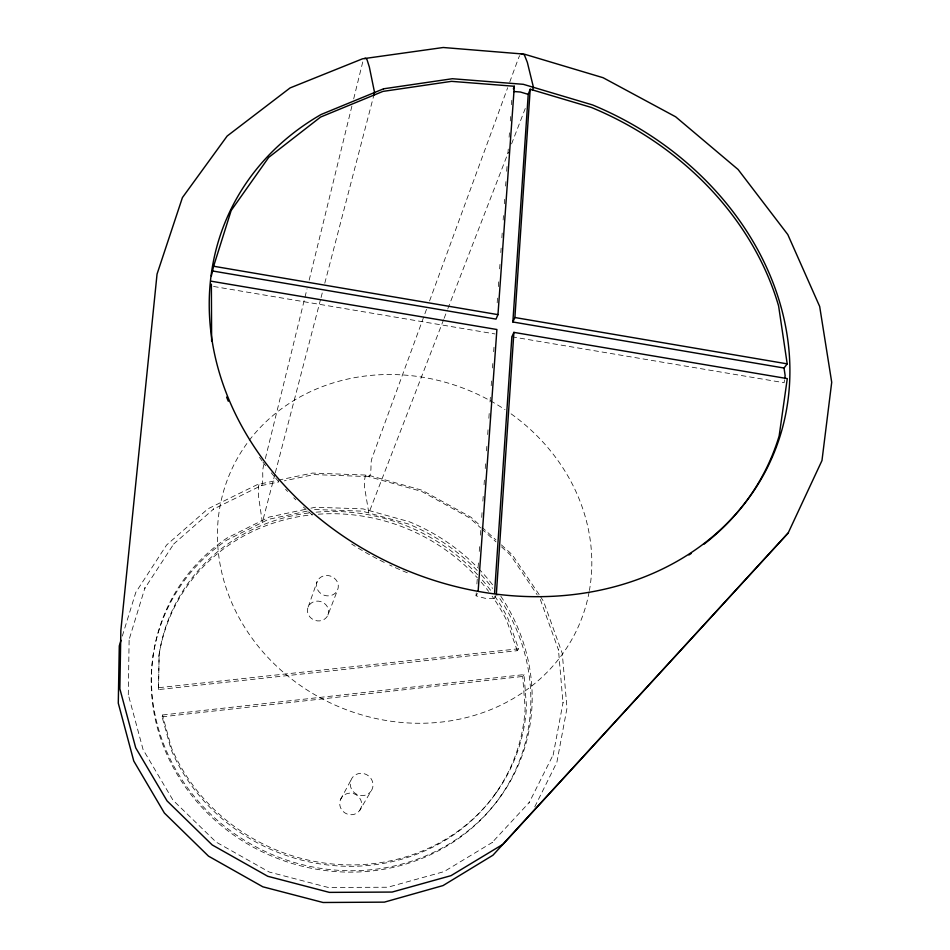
<?xml version="1.0" encoding="UTF-8"?>
<svg xmlns="http://www.w3.org/2000/svg" width="950" height="950" viewBox="0 0 950 950"><rect width="100%" height="100%" fill="white"/><g stroke="black" fill="none" stroke-linecap="round" stroke-linejoin="round"><path stroke-width="0.71" stroke-dasharray="4.75 3.56" d="M494.689 596.077A186.723 174.646 24.2 0 1 507.894 618.391L518.569 648.779L517.275 650.691L158.519 689.581L159.113 654.633A186.723 174.646 24.2 0 1 310.258 512.774M158.519 689.581L159.113 654.633M476.259 592.847L476.045 595.804L485.046 598.286L494.19 598.512L494.392 595.555M476.9 583.965L477.327 578.051M478.076 567.696L478.61 560.298M479.251 551.416L479.786 544.018M480.427 535.147L480.961 527.749M481.709 517.394L482.125 511.48M482.873 501.125L483.301 495.199M484.049 484.844L484.476 478.931M485.224 468.576L485.652 462.65M486.507 450.822L486.827 446.381M487.683 434.542L488.11 428.628M488.846 418.273L489.274 412.348M490.022 401.992L490.449 396.079M491.197 385.724L491.625 379.81M492.48 367.971L492.801 363.529M493.656 351.69L493.976 347.261M497.171 302.848L497.598 296.934M498.346 286.591L498.774 280.678M499.629 268.838L499.949 264.409M500.804 252.581L501.125 248.14M501.861 237.785L502.289 231.871M503.144 220.044L503.464 215.614M504.319 203.775L504.64 199.346M505.602 186.034L505.923 181.604M506.659 171.249L507.086 165.336M507.941 153.508L508.262 149.067M509.117 137.239L509.438 132.81M510.293 120.971L510.613 116.541M511.456 104.714L511.777 100.272M784.534 379.858L784.118 382.731L511.86 336.799M153.092 655.797L153.389 653.814M524.032 674.607L522.714 676.459L525.148 708.486A186.188 174.242 24.2 0 1 372.305 865.046A186.188 174.242 24.2 0 1 171.119 749.657L162.106 716.834L162.438 715.006L524.032 674.607L526.49 706.705A186.723 174.646 24.2 0 1 373.255 863.645A186.723 174.646 24.2 0 1 171.487 747.911L162.438 715.006M263.934 464.36L263.233 467.234A14.024 2.256 85.1 0 0 262.758 475.214A15.497 2.458 85.1 0 1 262.699 480.439L262.592 481.899A14.487 2.292 85.1 0 1 261.737 485.367L213.168 509.247L213.726 508.927L173.565 544.124L174.016 543.543L144.78 588.406L145.006 587.67L128.891 640.3L129.129 639.564L128.286 695.068L128.226 694.379L143.094 749.621L173.054 800.268L216.078 842.056L269.242 872.041L328.189 887.443L387.766 887.241L444.018 871.637L492.551 842.282L491.969 842.709L529.423 802.275L529.019 802.94L553.232 754.68L553.09 755.44L563.124 702.157L562.982 702.869L558.457 649.622L558.576 650.227L540.384 599.569L537.926 595.911M265.347 458.601L307.04 288.8M309.166 280.167L351.916 106.056M353.685 98.859L362.52 62.89A21.244 4.679 88.1 0 1 363.126 60.848M274.942 474.181L262.354 522.381L258.531 496.482A13.728 2.161 85 0 1 260.407 484.714A15.497 2.458 85.1 0 0 261.428 485.569L278.599 482.006M275.31 472.744L320.661 299.012M321.041 297.576L322.917 290.391M324.781 283.219L373.884 95.119M122.324 636.072L135.779 592.42L166.583 545.003L207.967 508.808L257.486 484.536L276.889 480.439M308.168 606.979L317.181 581.495M426.514 309.308L371.889 458.446A13.823 3.04 85.2 0 0 370.987 466.343A15.283 3.313 85.3 0 1 370.738 471.521L370.548 472.957A14.286 3.099 85.3 0 1 369.265 476.413L368.671 476.627L421.598 491.399L469.739 517.976L480.688 527.927M429.578 300.948L507.68 87.697M509.723 82.127L518.403 58.437A20.805 6.223 89.4 0 1 519.769 55.634M327.928 615.03A10.676 9.821 19.7 0 0 316.338 601.16A10.676 9.821 19.7 0 0 309.843 616.894A10.676 9.821 19.7 0 0 327.928 615.03L337.618 589.831A11.044 10.094 19.9 0 0 325.613 575.534A11.044 10.094 19.9 0 0 318.927 591.696A11.044 10.094 19.9 0 0 337.618 589.831M443.591 319.711L368.838 513.012L364.574 487.504A13.537 2.921 85.1 0 1 367.496 475.808A15.283 3.313 85.3 0 0 368.838 476.627L314.011 474.584L284.335 480.819M444.125 318.321L447.331 310.021M447.866 308.631L508.369 152.202M511.575 143.901L526.027 106.519M534.755 806.871L556.866 762.339L566.984 708.201L562.281 653.41L543.578 601.421L539.956 595.816M340.409 799.734L350.978 780.116M476.045 595.804L477.387 593.465M359.658 810.528A11.127 10.676 33.4 0 0 351.714 793.214A11.127 10.676 33.4 0 0 340.706 808.058A11.127 10.676 33.4 0 0 359.658 810.528L370.939 791.291A11.531 10.996 32.6 0 0 362.674 773.419A11.531 10.996 32.6 0 0 351.31 788.714A11.531 10.996 32.6 0 0 370.939 791.291M494.19 598.512L496.292 595.021M495.556 793.476L496.838 791.908M500.187 796.86L501.481 795.293M305.176 509.402L269.04 517.085L227.062 538.021A192.387 179.966 24.2 0 0 187.53 787.776A192.387 179.966 24.2 0 0 450.003 843.446A192.387 179.966 24.2 0 0 500.733 596.077M310.959 508.167L315.293 507.253L362.947 508.867L409.117 521.692A192.387 179.966 24.2 0 1 477.553 567.577M307.361 511.064L268.434 519.353L226.575 540.253A191.841 179.538 24.2 0 0 187.708 790.21A191.841 179.538 24.2 0 0 450.49 843.873A191.841 179.538 24.2 0 0 497.824 595.638M278.303 480.142L312.503 473.064L368.125 475.154L421.978 490.2L470.963 517.227L480.736 526.11M162.106 716.834L522.714 676.459M158.84 687.681L518.569 648.779M314.569 509.521L362.093 511.136L408.132 523.913A191.841 179.538 24.2 0 1 477.387 570.712M213.548 286.461L494.926 333.937M481.828 527.096L495.936 539.933M501.363 544.872L512.228 554.741L539.137 594.605M481.793 528.924L496.031 541.88M501.505 546.856L510.269 554.824L537.106 594.7M517.275 650.691L506.635 620.374A186.188 174.242 24.2 0 0 492.136 596.208M589.143 591.945A190.309 170.988 24.2 0 1 335.861 705.446A190.309 170.988 24.2 0 1 248.33 441.584M249.221 440.396A190.309 170.988 24.2 0 1 505.032 409.676M511.088 413.844A190.309 170.988 24.2 0 1 589.404 590.472M158.792 656.604A186.188 174.242 24.2 0 1 312.479 514.722M318.262 514.211A186.188 174.242 24.2 0 1 477.351 577.849M481.151 582.136A186.188 174.242 24.2 0 1 488.609 591.387M316.148 512.169A186.723 174.646 24.2 0 1 477.541 574.691M482.339 580.07A186.723 174.646 24.2 0 1 491.328 591.351M481.341 574.916A191.841 179.538 24.2 0 1 492.587 588.406M478.562 568.611A192.387 179.966 24.2 0 1 492.884 585.164M407.312 572.791A297.089 250.147 24.2 0 1 389.642 565.013M384.263 562.412A297.089 250.147 24.2 0 1 351.702 544.089M312.324 514.959A297.089 250.147 24.2 0 1 303.406 507.027M295.866 499.854A297.089 250.147 24.2 0 1 293.764 497.776M287.589 491.447A297.089 250.147 24.2 0 1 285.582 489.309M278.766 481.745A297.089 250.147 24.2 0 1 275.025 477.375M274.063 476.235A297.089 250.147 24.2 0 1 271.225 472.779M265.703 465.749A297.089 250.147 24.2 0 1 263.019 462.175M262.129 460.976A297.089 250.147 24.2 0 1 259.528 457.354"/><path stroke-width="1.43" d="M494.594 592.598L511.86 336.799L513.891 332.381L787.289 378.611L779.166 435.86A297.089 250.147 24.2 0 1 704.033 544.172M784.035 368.03L512.857 321.979L528.224 94.347L530.195 89.241L591.375 107.445A297.089 250.147 24.2 0 1 778.608 305.995L787.194 363.862L784.035 368.03L785.139 375.547L784.736 378.421M496.387 593.548L513.891 332.381M512.857 321.979L514.888 317.526L530.195 89.241M478.171 590.817L496.897 329.508L211.363 281.236M212.883 271.035L496.007 319.117L497.966 314.64L514.33 86.272L451.499 81.344L382.886 91.414L320.589 117.064L268.707 157.391L231.159 210.52L213.619 266.249L211.363 275.88M373.884 95.119L374.561 92.506L369.336 66.975L367.056 59.779A21.244 4.679 88.1 0 0 364.598 58.52M121.018 640.288L119.284 645.929L118.287 703.19L133.772 761.045L164.398 813.046L208.513 856.152L262.829 886.801L323.059 902.5L384.394 902.132L443.032 885.578L492.931 855.226L788.168 533.009L821.976 460.548L831.713 382.268L819.672 306.458L787.799 234.567L738.067 169.468L675.664 116.814L603.084 77.71L524.234 54.126M513.38 88.837L514.33 86.272M532.451 89.906L533.449 87.341L527.345 62.368L524.543 55.337A20.805 6.223 89.4 0 0 521.312 54.126M788.168 533.009L502.93 844.312L451.001 875.663L392.101 892.062L329.389 892.383L267.781 876.292L212.206 844.942L167.058 800.909L135.719 747.84L119.854 688.797L120.852 630.444L157.047 274.087L182.412 197.612L227.157 136.04L290.094 87.923L362.508 58.817L443.246 47.5L522.939 54.019M513.748 91.509L520.386 92.019L528.224 94.347M213.619 266.249L497.966 314.64M514.888 317.526L787.194 363.862M211.375 284.145L211.624 340.943M691.303 553.375A297.089 250.147 24.2 0 1 688.904 554.978M228.297 401.244A297.089 250.147 24.2 0 1 226.611 397.088M383.586 88.801L321.159 114.463A297.742 250.527 24.2 0 0 309.284 509.829A297.742 250.527 24.2 0 0 751.498 494.261A297.742 250.527 24.2 0 0 592.491 104.916L523.296 84.312L452.343 78.731L383.586 88.801"/></g></svg>
